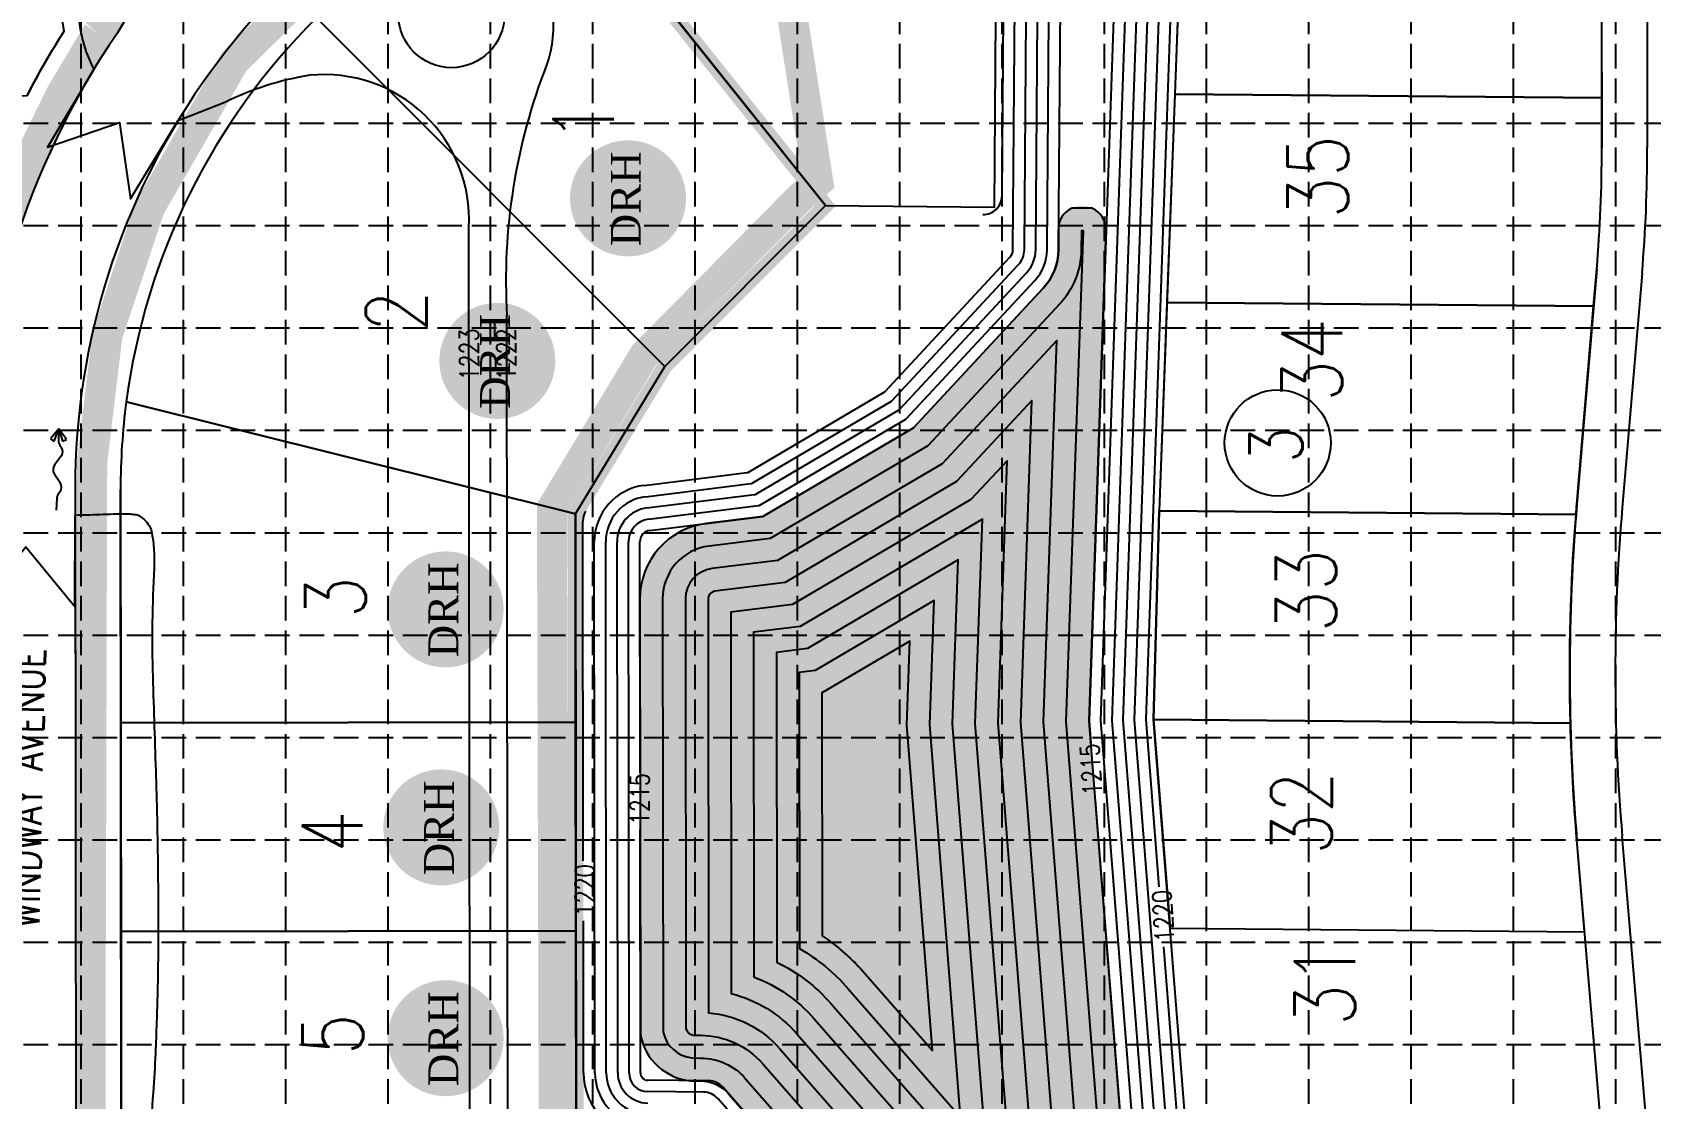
# Model space of a CAD drawing. Extents: x 4918 to 6001, y 3085 to 4816.
# Drawn here: x 5203.9 to 5630.9, y 4152.3 to 4433.5 of the extents above; entities that cross this region are included whole.
import ezdxf
from ezdxf.enums import TextEntityAlignment as Align

# ---------------------------------------------------------------- set-up
doc = ezdxf.new("R2010")
doc.units = 0
doc.header["$LTSCALE"] = 40
doc.header["$MEASUREMENT"] = 0
for name, pattern in [('HIDDEN', [0.35, 0.25, -0.1]), ('HIDDEN2', [0.175, 0.125, -0.05]), ('PROPERTY', [2.7375000000000003, 1.875, -0.1, 0.1875, -0.1, 0.1875, -0.1, 0.1875])]:
    doc.linetypes.add(name, pattern=pattern)
doc.layers.get('0').update_dxf_attribs({"linetype": 'CONTINUOUS'})
for name, color, linetype in [('area', 1, 'CONTINUOUS'), ('ARROWS', 252, 'CONTINUOUS'), ('base', 5, 'CONTINUOUS'), ('cont-int-pr', 6, 'CONTINUOUS'), ('CONT-PHASE2', 6, 'CONTINUOUS'), ('cont-pr$', 4, 'CONTINUOUS'), ('curb-pr', 3, 'CONTINUOUS'), ('curb-pr-fu', 12, 'CONTINUOUS'), ('DRAINARROW-PR', 7, 'CONTINUOUS'), ('grid', 2, 'CONTINUOUS'), ('lots-num-pr-fu', 12, 'CONTINUOUS'), ('lots-pr', 4, 'CONTINUOUS'), ('lots-pr-blk-num$', 1, 'CONTINUOUS'), ('lots-pr-blk-num-fu', 12, 'CONTINUOUS'), ('lots-pr-fu', 12, 'HIDDEN2'), ('lots-pr-num', 3, 'CONTINUOUS'), ('POND-PR-HATCH', 7, 'CONTINUOUS'), ('PROPLINE-PHASE 1', 5, 'PROPERTY'), ('rw-pr', 5, 'CONTINUOUS'), ('rw-pr-ut-fu', 12, 'CONTINUOUS'), ('SILT FENCE', 200, 'CONTINUOUS'), ('SODDED LOT', 2, 'CONTINUOUS'), ('street-name-pr$', 4, 'CONTINUOUS')]:
    doc.layers.add(name, color=color, linetype=linetype)
doc.styles.add('DRHorton', font='dutcheb.ttf')
doc.styles.add('S100', font='simplex.shx', dxfattribs={"width": 0.8, "height": 5})
doc.styles.add('S240', font='simplex.shx', dxfattribs={"width": 0.8, "height": 10})

# ---------------------------------------------------------------- blocks, each defined once
blk = doc.blocks.new('*U2')
for p, q in [((3.459291519902763e-09, 0.9210410768570796), (3.294843509138445e-09, 1.071887369261276)), ((-0.03935552548790611, 0.8326145054362541), (-0.02084044059213852, 0.8577035896881853)), ((0.03935552869953085, 0.5992811740026696), (-0.03935552548819032, 0.705939531099034)), ((-0.03935552779526574, 0.3659478402376521), (0.039355528701293, 0.4726061995586406)), ((-0.02084044420539044, 0.214183779626353), (-0.03935552779176987, 0.2392728657953853)), ((-0.05448781759650956, 0.1615770675704766), (-0.1073734865445317, 0.1360487793307357)), ((-0.1073734865445317, 0.1360487793307357), (0, 0)), ((0, 0), (-0.05448781759650956, 0.1615770675704766)), ((0.05553357722325813, 0.164177822375791), (0, 0)), ((0, 0), (-1.644195890548872e-10, 0.1508462924047649)), ((0, 0), (0.1057630912840466, 0.1337544070452168)), ((0.1057630912840466, 0.1337544070452168), (0.05553357722325813, 0.164177822375791))]:
    blk.add_line(p, q)
for centre, radius, start, end in [((-0.1066666630046601, 0.9210410768575408), 0.1066666664639516, 323.5736533133453, 359.9999999997523), ((0.0464706971105045, 0.7692770182674515), 0.1066666666131935, 143.573653372874, 216.4263466268689), ((-0.04647069392542502, 0.5359436867794611), 0.1066666666668579, 323.5736533594206, 36.42634664217348), ((0.04647069483273573, 0.3026103530188873), 0.1066666666666699, 143.5736533607184, 216.426346642444), ((-0.1066666668305784, 0.1508462924046365), 0.1066666666661588, 6.896834042118882e-11, 36.42634664145467)]:
    blk.add_arc(centre, radius, start, end)
blk = doc.blocks.new('DRHorton')
h = blk.add_hatch(color=1)
h.paths.add_polyline_path([(78.69822540696084, 25.78470422915278, 1), (40.43404856909645, 25.78470422915278, 1)])
h.paths.add_polyline_path([(42.32948281545312, 17.90510793809595), (76.50029822822269, 17.90510793809595), (76.50029822822269, 34.86907338622756), (42.32948281545312, 34.86907338622756)], flags=24)
at = {"layer": 'base', "color": 176, "style": 'DRHorton'}
blk.add_text('DRH', height=9.814143575853077, dxfattribs=at).set_placement((59.39083912051757, 21.64263810623019), align=Align.CENTER)

msp = doc.modelspace()

# ---------------------------------------------------------------- hatches: boundary and pattern name
at = {"layer": 'POND-PR-HATCH'}
h = msp.add_hatch(color=150, dxfattribs=at)
edge = h.paths.add_edge_path()
edge.add_line((5483.904778530373, 4001.192352120444), (5481.791906455123, 4001.210403958524))
edge.add_arc((5482.603431615627, 3984.626897270065), 16.60335108260644, 92.80157299274954, 187.4865686755822)
edge.add_line((5466.141616925183, 3982.463584008013), (5466.141616925184, 3893.728423847992))
edge.add_arc((5446.141616925185, 3893.728423847992), 19.99999999999918, 318.7673573605035, 359.9999999999987, ccw=False)
edge.add_line((5461.182407269881, 3880.546063444526), (5390.452650199018, 3799.84492839177))
edge.add_arc((5375.411859854321, 3813.027288795236), 19.99999999999995, 269.830794414638, 318.76735736050523, ccw=False)
edge.add_arc((5374.963299607884, 3782.754884661567), 10.27987285696752, 87.82858742281255, 174.3552667619689)
edge.add_line((5364.733274784025, 3783.766011784459), (5364.81480096473, 3711.283361881098))
edge.add_arc((5384.814788313707, 3711.305857231157), 20.00000000000026, 180.06444444444, 213.1494278836123)
edge.add_line((5368.069842431835, 3700.369368424726), (5398.650015118611, 3653.547820324453))
edge.add_arc((5415.394961000483, 3664.484309130883), 19.99999999999975, 213.1494278836091, 269.49416666668)
edge.add_line((5415.2183941515, 3644.485088542374), (5443.531401182965, 3644.235121879192))
edge.add_arc((5443.372491018881, 3626.235823349534), 18.00000000000049, 0.06444444438369601, 89.49416666668122, ccw=False)
edge.add_line((5461.372479632961, 3626.256069164569), (5461.488456738149, 3523.144064572231))
edge.add_arc((5481.488444087126, 3523.16655992227), 20.00000000000015, 180.0644444443826, 217.5342368434536)
edge.add_line((5465.628655368421, 3510.981852219659), (5466.883385449442, 3509.348677713574))
edge.add_arc((5482.743174168145, 3521.533385416187), 20.00000000000019, 217.534236843463, 259.3136500369481)
edge.add_line((5479.034523881642, 3501.88024538584), (5485.102844241087, 3500.735121603845))
edge.add_arc((5485.479388083919, 3505.442974948673), 4.722887716427364, 265.4270996784497, 352.8417229419726)
edge.add_line((5490.165464226174, 3504.854452416423), (5481.646654137694, 3732.248607654627))
edge.add_line((5481.646654137694, 3732.248607654627), (5483.808094471523, 3796.197746751542))
edge.add_line((5483.808094471523, 3796.197746751542), (5499.48599911899, 3974.361378260812))
edge.add_line((5499.48599911899, 3974.361378260812), (5499.601882787002, 3987.924948076942))
edge.add_arc((5483.943701435217, 3985.318819629636), 15.87358021144725, 9.449617136943706, 90.14049259077369)
edge = h.paths.add_edge_path()
edge.add_line((5377.548137894598, 4157.020495841559), (5380.126432219919, 4156.997732889234))
edge.add_arc((5380.038148795423, 4146.99812259498), 9.99999999999969, 41.23264263944702, 89.494166666654, ccw=False)
edge.add_line((5387.558543967777, 4153.589302796707), (5460.976335091065, 4069.821178571589))
edge.add_arc((5445.935544746359, 4056.638818168135), 19.99999999999959, 9.073396660392973, 41.232642639450376, ccw=False)
edge.add_line((5465.685287458572, 4059.792809734603), (5470.821074935846, 4027.633408175287))
edge.add_arc((5480.695946291953, 4029.210403958522), 10.00000000000033, 189.0733966603952, 270)
edge.add_line((5480.695946291953, 4019.210403958522), (5483.632529255322, 4019.210403958521))
edge.add_arc((5483.632529255323, 4029.210403958521), 10.00000000000045, 269.9999999999948, 356.5975402429835)
edge.add_line((5493.614902064626, 4028.616911670378), (5496.494600425227, 4077.052625475191))
edge.add_line((5496.494600425227, 4077.052625475191), (5482.706710713408, 4251.915823919955))
edge.add_line((5482.706710713408, 4251.915823919955), (5487.214373998422, 4381.384790197759))
edge.add_arc((5378.902387464779, 4171.796670138228), 14.83810361009401, 190.2218011538935, 264.7634201652053)
edge.add_line((5474.675172591338, 4382.83548956816), (5474.622579200853, 4376.126265911968))
edge.add_arc((5459.623040050275, 4376.243846821486), 14.99999999999939, 317.0773806760622, 359.55086940928913, ccw=False)
edge.add_line((5470.607151634029, 4366.028696665192), (5436.352192942358, 4329.19514230629))
edge.add_line((5436.352192942358, 4329.19514230629), (5396.588652579971, 4305.819544651928))
edge.add_line((5396.588652579971, 4305.819544651928), (5381.704841987028, 4303.970518854756))
edge.add_arc((5384.170501699959, 4284.123087731811), 20.00000000000021, 97.08161116217877, 180.0644444444439)
edge.add_line((5364.170514350983, 4284.100592381751), (5364.299791925766, 4169.163511907534))
edge.add_arc((5480.860855324549, 4381.384790197751), 6.353518673872713, 356.0119276877163, 526.8012240340605)
edge.add_line((5483.455040873891, 4387.184566130909), (5478.266669775207, 4387.184566130909))
msp.add_hatch(color=150, dxfattribs=at).paths.add_polyline_path([(5482.706710713408, 4251.915823919958), (5487.214373998422, 4381.384790197761, 0.2957459542866562), (5483.455040873892, 4387.184566130909), (5478.266669775207, 4387.184566130909, 0.234100031451035), (5474.675172591338, 4382.83548956816), (5474.622579200853, 4376.126265911968, -0.1874768186066045), (5470.607151634029, 4366.028696665192), (5436.35219294236, 4329.195142306291), (5396.588652579972, 4305.819544651928), (5381.704841987028, 4303.970518854756, 0.3787804555135879), (5364.170514350983, 4284.100592381751), (5364.299791925766, 4169.163511907534, 0.3372252390650899), (5377.548137894602, 4157.020495841559), (5380.126432219919, 4156.997732889234, -0.2137495212348395), (5387.558543967777, 4153.589302796708), (5460.976335091065, 4069.821178571589, -0.1412494700033303), (5465.685287458572, 4059.792809734603), (5470.821074935846, 4027.633408175287, 0.3685556797465885), (5480.69594629195, 4019.210403958522), (5483.632529255322, 4019.210403958521, 0.3969253969019759), (5493.614902064626, 4028.616911670378), (5496.494600425227, 4077.052625475194)])

# ---------------------------------------------------------------- linework, layer by layer
at = {"layer": 'area', "color": 253, "flags": 128}
for points in [[(5458.446906162942, 4487.663045779995), (5403.682820686423, 4488.146540722595, 0.09082973574513707), (5341.556359679489, 4477.332779889537), (5413.186381303523, 4387.839918832167), (5457.710798404463, 4387.446826711606)], [(5618.00441726279, 4403.08935932002), (5617.989612607103, 4416.25176519361), (5505.300596399051, 4417.246661190602), (5503.25057616183, 4362.262616711483), (5615.841377685829, 4361.268587821123), (5616.668249764065, 4371.036612749584, 0.02139684791061647)], [(5615.841377685596, 4361.268587821152), (5503.250576162063, 4362.262616711425), (5501.200555924377, 4307.278572232335), (5611.196269161352, 4306.307454562939, -0.001325068963309242), (5611.423633768274, 4309.08079016388)], [(5611.196269161119, 4306.307454562939), (5501.200555924144, 4307.278572232364), (5499.730018267226, 4252.289411683178), (5609.725731503968, 4251.318294013781, -0.02621267458353031)], [(5609.725731504201, 4251.318294013781), (5499.730018267459, 4252.289411683119), (5504.069935347237, 4197.248952450715), (5613.474814194073, 4196.283051072958), (5611.423633598308, 4220.514107639628, -0.01469409791303269)]]:
    msp.add_lwpolyline(points, format="xyb", close=True, dxfattribs=at)
at = {"layer": 'area', "color": 7, "flags": 128}
for points in [[(5206.418565974156, 4468.627865302016, 0.1296560472845367), (5144.916408573794, 4485.430913393549), (5081.942022351599, 4485.986894507561), (5056.971115803863, 4461.207618882898), (5057.021116275158, 4416.753596371786), (5202.464795075874, 4416.862891674642, -0.02182572675683469), (5212.266219135658, 4433.875188374474)], [(5341.556359679489, 4477.332779889624, 0.1074954482120512), (5278.836092878184, 4437.337393515209), (5370.759974432694, 4345.41351196096), (5413.186381303523, 4387.839918832284)], [(5370.759974432694, 4345.413511960902), (5278.836092878184, 4437.337393515209, 0.1658828358279443), (5228.646902842731, 4336.085598180642), (5347.145264666578, 4306.539821138565)], [(5347.145264666578, 4306.539821138478), (5228.646902842731, 4336.085598180642, 0.03314815564798515), (5227.137971454351, 4312.956526260259), (5227.207202785467, 4251.404883828498), (5347.207126879184, 4251.539855928848)]]:
    msp.add_lwpolyline(points, format="xyb", close=True, dxfattribs=at)
at = {"layer": 'area', "color": 253, "flags": 128}
msp.add_lwpolyline([(5617.938994169752, 4461.255204203411), (5592.911849245946, 4486.475896951179), (5507.909713064837, 4487.22635416406), (5505.300596399051, 4417.246661190602), (5617.989612607103, 4416.251765193552)], close=True, dxfattribs=at)
at = {"layer": 'area', "color": 7, "flags": 128}
for points in [[(5347.207126879184, 4251.539855928819), (5227.207202785467, 4251.404883828498), (5227.225291841482, 4235.322409306642), (5227.269064997607, 4196.404918618751), (5347.268989091324, 4196.53989071913)], [(5347.268989091091, 4196.539890719159), (5227.269064997607, 4196.404918618751), (5227.330993460077, 4141.346053392441), (5282.331574417934, 4140.860470505333), (5347.332261005002, 4140.286599820643)]]:
    msp.add_lwpolyline(points, close=True, dxfattribs=at)
at = {"layer": 'cont-int-pr', "color": 43, "flags": 128}
msp.add_lwpolyline([(5212.623527497364, 4478.90136128649, 0.004408921161620939), (5212.482231802616, 4478.122098758704, 0.03376133326842817), (5212.471580270188, 4478.019108349303, 0.08879386946005735), (5213.38134733527, 4471.635556649441, -0.05557151550351957), (5215.495380046009, 4461.601975832635, -0.0001645758503376829), (5215.531815556511, 4461.224793771911, -0.0004536882978016828), (5215.544863378365, 4461.087954366383, -0.04325594997806564), (5215.630001184385, 4450.02924718564, 0.04541215589392189), (5215.756456042129, 4439.49405292024, 0.0006841095089635548), (5215.793849834292, 4439.13625427771, 0.001152226573073028), (5215.816831659221, 4438.923901892719, 0.02277733504857009), (5216.645093642581, 4433.645861455549, 0.02474620498866118), (5217.865098404346, 4428.881566459366, 0.001684511788898126), (5218.042983383959, 4428.313635776842, 0.0264318186085237), (5218.056345248387, 4428.278110798099), (5219.684270017248, 4424.559148166168), (5220.064698277841, 4423.690067166643)], format="xyb", dxfattribs=at)
for points, elevation in [([(5316.488882332062, 4479.3858856182), (5335.207122086392, 4452.957781894141, -0.252663322731997), (5339.546048687912, 4424.881222719442, 0.1080155421654275), (5329.086455441013, 4358.815337696194, -2.194012217969406)], 1222), ([(5215.10704026753, 4306.208694585075, 2.23802453676576e-05), (5215.179163535409, 4306.209698394789, 0.0003301184897265082), (5215.184053050853, 4306.209769894745, 0.004411065693595406), (5218.991710118006, 4306.30156891038, -0.00234695134705896), (5226.147280889077, 4306.503642727815, -0.01450764152365965), (5229.554608012761, 4306.484988871494, -0.02903813832555893), (5231.250743297988, 4306.327565603306, -0.0994360973101779), (5231.917563197774, 4306.085042342833, -0.04166440851149683), (5233.274520035349, 4305.094979937939, -0.0723583824490282), (5234.672772788452, 4303.477139596149, -0.09279406674988158), (5235.298296772713, 4301.925454315401, -0.0635917421105159), (5235.988852752024, 4292.233094435167, 0.02150310107085823), (5235.619900686777, 4263.601821676435, 0.0008199692355438571), (5236.462798138648, 4237.066049716334, -0.002599835903186859), (5236.698849663389, 4228.695917004542, -0.003299259202332577), (5237.028554581299, 4208.588879336243, -0.003997270214702559), (5237.058481605963, 4191.990682716007, -0.004940430432428046), (5236.873074484922, 4180.45582370296, -0.00352187550427075), (5236.33919114637, 4164.281821748231, -0.009155459412662338), (5235.726688679389, 4153.796853530643, 0.007234524997105123), (5234.900610227182, 4140.531376031992, 0.02169692878446883)], 1224)]:
    msp.add_lwpolyline(points, format="xyb", dxfattribs=dict(at, elevation=elevation))
for points, elevation in [([(5220.064698277841, 4423.690067166643), (5207.89455614713, 4403.231815547163), (5226.817020885087, 4409.759358174935), (5229.786414660992, 4389.595377885193), (5242.289591605958, 4410.197323483713)], 1223), ([(5189.145460786683, 4306.276599521877), (5189.296962853066, 4282.472619477952), (5202.124709516934, 4297.838731544582), (5215.08599249202, 4282.109505747956), (5215.145372148695, 4306.208594324455)], 1224)]:
    msp.add_lwpolyline(points, dxfattribs=dict(at, elevation=elevation))
at = {"layer": 'cont-int-pr', "color": 43, "elevation": 1223}
msp.add_lwpolyline([(5265.021466547575, 4042.921085478782), (5311.841303625553, 4080.207149826763, 0.2287150923331019), (5319.382018993016, 4095.874566793314), (5319.061479362933, 4382.063607501106, 0.4595795457121534), (5277.100627183695, 4422.197768806506, 0.07516855689530787), (5254.692633371865, 4415.052277056914), (5254.679036378795, 4415.04691656174), (5243.671456241464, 4410.738226171581), (5242.289591350513, 4410.197323638794)], format="xyb", dxfattribs=at)
at = {"layer": 'cont-int-pr', "color": 43, "elevation": 1222}
msp.add_lwpolyline([(5329.340065619419, 4133.337612452952), (5329.086455441012, 4358.815337696194)], dxfattribs=at)
at = {"layer": 'CONT-PHASE2', "color": 5, "flags": 128}
for points, elevation in [([(5490.920007342608, 4487.817877174625), (5482.706710713408, 4251.915823919955)], 1215), ([(5493.918190705354, 4487.713490760996), (5485.71082381114, 4251.981751172294)], 1216), ([(5496.916374068101, 4487.609104347367), (5488.714936908873, 4252.047678424633)], 1217), ([(5491.719050006605, 4252.113605676972), (5499.914557430847, 4487.504717933738)], 1218), ([(5494.723163104338, 4252.179532929311), (5502.912740793593, 4487.400331520109)], 1219), ([(5497.72727620207, 4252.24546018165), (5505.909251907989, 4487.247914840771)], 1220), ([(5459.734276423847, 4390.434027414599), (5460.299499398117, 4462.538284526842)], 1220), ([(5462.62294788039, 4376.220330639582), (5463.299407228233, 4462.514768344939)], 1219), ([(5465.622855710506, 4376.196814457679), (5466.299315058348, 4462.491252163035)], 1218), ([(5468.622763540621, 4376.173298275775), (5469.299222888463, 4462.467735981131)], 1217), ([(5471.622671370737, 4376.149782093872), (5472.299130718578, 4462.444219799228)], 1216), ([(5474.622579200853, 4376.126265911968), (5475.299038548694, 4462.420703617324)], 1215), ([(5428.858613173605, 4338.758357938325), (5461.819862367025, 4374.200816790227)], 1219), ([(5430.756887144606, 4336.39430586699), (5464.016684683776, 4372.157786758969)], 1218), ([(5432.655161115606, 4334.030253795654), (5466.213507000526, 4370.11475672771)], 1217), ([(5434.553435086606, 4331.666201724317), (5468.410329317278, 4368.071726696451)], 1216), ([(5436.352192942358, 4329.19514230629), (5470.607151634028, 4366.028696665193)], 1215), ([(5392.824859810266, 4317.526866597691), (5428.633122080919, 4338.577294298852)], 1219), ([(5393.810377298559, 4314.626236844848), (5430.531396051921, 4336.213242227517)], 1218), ([(5394.795894786852, 4311.725607092005), (5432.429670022921, 4333.849190156181)], 1217), ([(5395.781412275147, 4308.824977339161), (5434.32794399392, 4331.485138084844)], 1216), ([(5396.588652579971, 4305.819544651928), (5436.352192942358, 4329.19514230629)], 1215), ([(5365.304355900728, 4314.025320453428), (5392.441359783015, 4317.396568691436)], 1219), ([(5365.674204857668, 4311.048205784987), (5393.426877271308, 4314.495938938593)], 1218), ([(5366.044053814608, 4308.071091116544), (5394.412394759601, 4311.59530918575)], 1217), ([(5366.413902771547, 4305.093976448104), (5395.397912247896, 4308.694679432906)], 1216), ([(5349.248186971286, 4215.035599633226), (5349.147472206146, 4304.578283936701)], 1220), ([(5366.783751728487, 4302.116861779662), (5396.588652579971, 4305.819544651928)], 1215), ([(5352.31109891456, 4159.104035413327), (5352.153610173695, 4299.122875598676)], 1219), ([(5355.311097016909, 4159.107409715836), (5355.153608276041, 4299.126249901185)], 1218), ([(5358.311095119254, 4159.110784018345), (5358.153606378388, 4299.129624203693)], 1217), ([(5361.3110932216, 4159.114158320855), (5361.153604480734, 4299.132998506203)], 1216), ([(5364.221996699455, 4238.329074473359), (5364.15360258308, 4299.136372808712)], 1215), ([(5482.706710713408, 4251.915823919955), (5483.167823698029, 4246.06781577509)], 1215), ([(5485.71082381114, 4251.981751172294), (5499.501623434534, 4077.081648135475)], 1216), ([(5488.714936908873, 4252.047678424633), (5502.508646443842, 4077.110670795758)], 1217), ([(5505.515669453148, 4077.139693456044), (5491.719050006605, 4252.113605676972)], 1218), ([(5508.522692462456, 4077.168716116326), (5494.723163104338, 4252.179532929311)], 1219), ([(5501.204863189, 4208.141395229413), (5497.72727620207, 4252.24546018165)], 1220), ([(5484.352641611664, 4231.041509771551), (5496.494600425227, 4077.052625475191)], 1215), ([(5364.311091323948, 4159.117532623363), (5364.238956454318, 4223.250630182059)], 1215), ([(5349.311100812213, 4159.100661110819), (5349.266004091323, 4199.194895914877)], 1220), ([(5511.529715471764, 4077.197738776614), (5502.449577110907, 4192.355465541652)], 1220), ([(5382.36617544252, 4156.977958898462), (5366.293433373946, 4157.119860099519)], 1215), ([(5380.995844481611, 4153.989940204649), (5366.266948346597, 4154.119977011243)], 1216)]:
    msp.add_lwpolyline(points, dxfattribs=dict(at, elevation=elevation))
for points, elevation in [([(5454.690288328075, 4385.473415903977, 0.414503453730788), (5459.734276423847, 4390.434027414599)], 1220), ([(5461.819862367025, 4374.200816790227, 0.1874768186065947), (5462.62294788039, 4376.220330639582)], 1219), ([(5464.016684683776, 4372.157786758969, 0.1874768186065947), (5465.622855710506, 4376.196814457679)], 1218), ([(5466.213507000527, 4370.114756727709, 0.1874768186065947), (5468.622763540621, 4376.173298275775)], 1217), ([(5468.410329317278, 4368.07172669645, 0.1874768186065947), (5471.622671370736, 4376.149782093871)], 1216), ([(5470.607151634029, 4366.028696665192, 0.1874768186065947), (5474.622579200853, 4376.126265911968)], 1215), ([(5428.633122080919, 4338.577294298852, 0.07267914126207355), (5428.858613173605, 4338.758357938325)], 1219), ([(5430.531396051921, 4336.213242227517, 0.07267914126207711), (5430.756887144606, 4336.39430586699)], 1218), ([(5432.429670022921, 4333.849190156181, 0.07267914126207778), (5432.655161115606, 4334.030253795654)], 1217), ([(5434.32794399392, 4331.485138084844, 0.07267914126206908), (5434.553435086606, 4331.666201724317)], 1216), ([(5392.441359783015, 4317.396568691436, 0.102317716581353), (5392.824859810266, 4317.526866597691)], 1219), ([(5365.304355900728, 4314.025320453429, 0.3787804555135843), (5352.153610173694, 4299.122875598676)], 1219), ([(5393.426877271308, 4314.495938938593, 0.102317716581353), (5393.810377298559, 4314.626236844848)], 1218), ([(5365.674204857668, 4311.048205784987, 0.3787804555135843), (5355.15360827604, 4299.126249901185)], 1218), ([(5394.412394759601, 4311.59530918575, 0.1023177165813454), (5394.795894786852, 4311.725607092005)], 1217), ([(5395.397912247896, 4308.694679432906, 0.102317716581353), (5395.781412275147, 4308.824977339161)], 1216), ([(5349.874157065161, 4307.179828562053, 0.1376141734643044), (5349.147472206146, 4304.578283936701)], 1220), ([(5366.044053814608, 4308.071091116545, 0.3787804555135843), (5358.153606378387, 4299.129624203693)], 1217), ([(5366.413902771547, 4305.093976448104, 0.3787804555135843), (5361.153604480734, 4299.132998506203)], 1216), ([(5366.783751728487, 4302.116861779662, 0.3787804555135843), (5364.15360258308, 4299.136372808712)], 1215), ([(5476.431078470888, 4019.210403958522), (5488.344088266169, 4019.210403958521, 0.3969253969019871), (5493.335274670821, 4023.91365781445), (5496.494600425227, 4077.052625475191), (5482.706710713408, 4251.915823919955)], 1215), ([(5349.311100812213, 4159.100661110819, 0.4113013259053681), (5366.161008237203, 4142.120444658137)], 1220), ([(5352.311098914562, 4159.104035413327, 0.4113013259053646), (5366.187493264551, 4145.120327746413)], 1219), ([(5355.311097016908, 4159.107409715836, 0.4113013259053646), (5366.2139782919, 4148.12021083469)], 1218), ([(5358.311095119255, 4159.110784018345, 0.4113013259053646), (5366.240463319249, 4151.120093922966)], 1217), ([(5361.311093221601, 4159.114158320855, 0.4113013259053646), (5366.266948346598, 4154.119977011242)], 1216), ([(5364.311091323948, 4159.117532623363, 0.4113013259053646), (5366.293433373946, 4157.119860099519)], 1215), ([(5386.082231316449, 4155.273743852198, 0.2137495212348183), (5382.36617544252, 4156.977958898462)], 1215), ([(5471.493642792834, 4023.421906066903), (5465.003434064312, 4064.062456250861, 0.141249470003278), (5463.826195972436, 4066.569548460107), (5386.082231316449, 4155.273743852198)], 1215), ([(5384.71190035554, 4152.285725158385, 0.2137495212348119), (5380.995844481611, 4153.989940204649)], 1216), ([(5471.010794227391, 4007.421906066903), (5462.177343336333, 4062.73542821264, 0.1412494700033217), (5461.000105244457, 4065.242520421886), (5384.71190035554, 4152.285725158385)], 1216)]:
    msp.add_lwpolyline(points, format="xyb", dxfattribs=dict(at, elevation=elevation))
for points, elevation in [([(5476.698484517941, 4251.78396941528), (5481.203767410387, 4381.184566130909), (5480.662415400545, 4381.184566130909), (5480.622394861084, 4376.079233548162, -0.1874768186065981), (5475.000796267531, 4361.942636602675), (5440.148740884362, 4324.467038163621), (5398.559687556557, 4300.01828514624), (5382.444539900907, 4298.016289517873, 0.3787804555135798), (5370.170510555676, 4284.107340986769), (5370.299110315207, 4169.772887118631, 0.3159034586997335), (5377.88093480665, 4163.017791514511), (5380.179402274616, 4162.997499065787, -0.2137495212348425), (5392.070781071188, 4157.544010917744), (5465.488572194477, 4073.775886692626, -0.141249470003328), (5471.610210272236, 4060.739007204544), (5476.74599774951, 4028.579605645228, 0.3685556797466232), (5480.695946291952, 4025.210403958522), (5483.632529255324, 4025.210403958521, 0.3969253969019511), (5487.625478379045, 4028.973007043264), (5490.480554406612, 4076.994580154626)], 1214), ([(5470.690258322475, 4251.652114910609), (5474.193211068746, 4352.263815985835), (5443.945288826365, 4319.73893402095), (5400.530722533142, 4294.217025640553), (5383.184237814787, 4292.06206018099, 0.3787804555136045), (5376.170506760369, 4284.114089591788), (5376.298106646765, 4170.668594997756, 0.2458260009732957), (5378.344531979251, 4169.013932392968), (5380.232372329314, 4168.997265242339, -0.2137495212348566), (5396.583018174601, 4161.498719038781), (5470.00080929789, 4077.730594813662, -0.1412494700033272), (5477.5351330859, 4061.685204674485), (5481.92532693161, 4034.194579832206), (5484.466508387997, 4076.936534834057)], 1213), ([(5464.682032127008, 4251.520260405939), (5467.637393388231, 4336.404055684054), (5447.741836768368, 4315.01082987828), (5402.501757509726, 4288.415766134866), (5383.923935728666, 4286.107830844107, 0.3787804555135489), (5382.170502965062, 4284.120838196806), (5382.293343044325, 4174.907155163303, -0.1950487500016135), (5401.095255278013, 4165.453427159818), (5474.513046401302, 4081.685302934699, -0.04357322086718985), (5478.421263770601, 4076.353737885901), (5478.452462369382, 4076.878489513488)], 1212), ([(5458.673805931541, 4251.388405901267), (5461.081575707715, 4320.544295382271), (5451.53838471037, 4310.282725735609), (5404.472792486311, 4282.614506629179), (5388.174478409262, 4280.589756113128), (5388.287638649254, 4179.982147776142, -0.1526884776440721), (5405.607492381425, 4169.408135280854), (5471.023072903865, 4094.770361634683)], 1211), ([(5452.665579736075, 4251.256551396596), (5454.539776635644, 4305.087177121191), (5406.443827462896, 4276.813247123492), (5394.180443473215, 4275.289758685101), (5394.28270057446, 4184.375826438507, -0.1223666323888264), (5410.119729484837, 4173.362843401891), (5463.620718668995, 4112.319362801673)], 1210), ([(5446.657353540608, 4251.124696891924), (5448.163309314883, 4294.378712337923), (5408.41486243948, 4271.011987617805), (5400.186408537168, 4269.989761257075), (5400.278283887264, 4188.305953952535, -0.09921084743097974), (5414.631966588249, 4177.317551522928), (5456.218364434126, 4129.868363968665)], 1209), ([(5440.649127345141, 4250.992842387252), (5441.786841994123, 4283.670247554655), (5410.385897416065, 4265.210728112118), (5406.192373601121, 4264.689763829049), (5406.274251622956, 4191.89430181352, -0.08075016621873372), (5419.144203691661, 4181.272259643964), (5448.816010199256, 4147.417365135657)], 1208), ([(5434.640901149674, 4250.860987882582), (5435.410374673363, 4272.961782771387), (5412.356932392649, 4259.409468606431), (5412.198338665075, 4259.389766401023), (5412.270517986898, 4195.217147640128, -0.06557112500351012), (5423.656440795074, 4185.226967765001), (5441.413655964387, 4164.966366302649)], 1207)]:
    msp.add_lwpolyline(points, format="xyb", close=True, dxfattribs=dict(at, elevation=elevation))
at = {"layer": 'curb-pr', "color": 7, "flags": 128}
for points in [[(5337.40219960559, 4488.590797214084, 0.3143904557691763), (5215.137979044863, 4312.943029050093), (5215.233373319548, 4228.130644310051)], [(5226.399679440176, 4433.507386792398, 0.151546778995572), (5189.137995491214, 4312.91378509578), (5189.33330984116, 4139.265252506, -0.03728565399340415), (5184.013399195986, 4066.928993850923, 0.07467512285572109), (5184.218205875268, 3884.841098603292, -0.03728565401343404), (5189.700825900576, 3812.516990305965), (5189.859129545097, 3671.773642109056, 0.1529682248062898), (5228.065701845808, 3550.290973382725)], [(5215.137979044863, 4312.943029050093), (5215.333293394817, 4139.294496459181, -0.03728565399340437), (5209.729362875373, 4063.09634306593, 0.01608176716087694), (5205.368098957743, 4025.598890408285, 0.6358306119599015), (5252.473256384706, 3998.520329251168, 0.04142649103834407), (5259.109616921441, 4004.039874059265, -0.5134430448954661), (5323.161336737276, 3992.906331061948)]]:
    msp.add_lwpolyline(points, format="xyb", dxfattribs=at)
at = {"layer": 'curb-pr', "color": 7}
msp.add_arc((5201.647822918654, 4450.458658093925), 29.99999999999971, 325.5947659241579, 57.28139009350291, dxfattribs=at)
at = {"layer": 'curb-pr-fu', "color": 253}
for p, q in [((5629.930912691219, 4468.446969200293), (5630.004409672278, 4403.102856525005)), ((5628.625484959273, 4370.024423791259), (5623.380868634493, 4308.068597319059)), ((5630.885851780236, 4132.86824880385), (5623.380868779081, 4221.526296769578))]:
    msp.add_line(p, q, dxfattribs=at)
at = {"layer": 'curb-pr-fu', "color": 253, "flags": 128}
msp.add_lwpolyline([(5482.706710713408, 4251.91582391995), (5487.214373998422, 4381.384790197761, 0.2957459542866562), (5483.455040873892, 4387.184566130909), (5478.266669775207, 4387.184566130909, 0.234100031451035), (5474.675172591338, 4382.835489568159), (5474.622579200853, 4376.126265911967, -0.1874768186066045), (5470.607151634029, 4366.028696665191), (5436.35219294236, 4329.195142306291), (5396.588652579972, 4305.819544651928), (5381.704841987028, 4303.970518854756, 0.3787804555135879), (5364.170514350983, 4284.10059238175), (5364.299791925766, 4169.163511907534, 0.3372252390650899), (5377.548137894602, 4157.020495841558), (5380.126432219919, 4156.997732889233, -0.2137495212348395), (5387.558543967777, 4153.589302796707), (5460.976335091065, 4069.821178571589, -0.1412494700033303), (5465.685287458572, 4059.792809734603), (5470.821074935846, 4027.633408175287, 0.3685556797465885), (5480.69594629195, 4019.210403958522), (5483.632529255322, 4019.210403958521, 0.3969253969019759), (5493.614902064626, 4028.616911670378), (5496.494600425227, 4077.052625475194)], format="xyb", close=True, dxfattribs=at)
at = {"layer": 'curb-pr-fu', "color": 253}
for centre, radius, start, end in [((5243.004654469485, 4402.66757150133), 387, 355.1613965266581, 0.06444444423062079), ((6134.552667179662, 4264.797447898472), 513, 175.1613965266581, 184.8386036750136)]:
    msp.add_arc(centre, radius, start, end, dxfattribs=at)
at = {"layer": 'grid', "color": 253, "linetype": 'HIDDEN', "ltscale": 0.65}
for p, q in [((5216.733049980716, 3113.553477634871), (5216.733049980716, 4787.553477646653)), ((5243.733049980906, 3113.553477634871), (5243.733049980906, 4787.553477646653)), ((5270.733049981096, 3113.553477634871), (5270.733049981096, 4787.553477646653)), ((5297.733049981285, 3113.553477634871), (5297.733049981286, 4787.553477646653)), ((5324.733049981476, 3113.553477634871), (5324.733049981476, 4787.553477646653)), ((5351.733049981665, 3113.553477634871), (5351.733049981665, 4787.553477646653)), ((5378.733049981855, 3113.553477634871), (5378.733049981856, 4787.553477646653)), ((5405.733049982045, 3113.553477634871), (5405.733049982045, 4787.553477646653)), ((5432.733049982236, 3113.553477634871), (5432.733049982236, 4787.553477646653)), ((5459.733049982426, 3113.553477634871), (5459.733049982426, 4787.553477646653)), ((5486.733049982616, 3113.553477634871), (5486.733049982616, 4787.553477646653)), ((5513.733049982806, 3113.553477634871), (5513.733049982806, 4787.553477646653)), ((5540.733049982996, 3113.553477634871), (5540.733049982996, 4787.553477646653)), ((5567.733049983186, 3113.553477634871), (5567.733049983186, 4787.553477646653)), ((5594.733049983376, 3113.553477634871), (5594.733049983376, 4787.553477646653)), ((5621.733049983566, 3113.553477634871), (5621.733049983566, 4787.553477646653)), ((4946.733049978815, 4409.553477643993), (5891.852299346259, 4409.553477643992)), ((4946.733049978815, 4382.553477643802), (5891.852299346259, 4382.553477643802)), ((4946.733049978815, 4355.553477643612), (5891.852299346259, 4355.553477643612)), ((4946.733049978815, 4328.553477643422), (5891.852299346259, 4328.553477643422)), ((4946.733049978815, 4301.553477643232), (5891.852299346259, 4301.553477643232)), ((4946.733049978815, 4274.553477643042), (5891.852299346259, 4274.553477643042)), ((4946.733049978815, 4247.553477642852), (5891.852299346259, 4247.553477642852)), ((4946.733049978815, 4220.553477642662), (5891.852299346259, 4220.553477642662)), ((4946.733049978815, 4193.553477642472), (5891.852299346259, 4193.553477642472)), ((4946.733049978815, 4166.553477642282), (5891.852299346259, 4166.553477642282))]:
    msp.add_line(p, q, dxfattribs=at)
at = {"layer": 'lots-pr', "color": 7}
for p, q in [((5413.186381303756, 4387.839918832167), (5341.556359679499, 4477.332779889612)), ((5370.759974432462, 4345.41351196096), (5278.836092878203, 4437.337393515219)), ((5370.759974432462, 4345.41351196096), (5413.186381303756, 4387.839918832167)), ((5347.145264666346, 4306.539821138507), (5370.759974432462, 4345.41351196096)), ((5347.145264666346, 4306.539821138507), (5228.646902842678, 4336.085598180654)), ((5347.145264666346, 4306.539821138507), (5347.332261005234, 4140.286599820607)), ((5347.207126879184, 4251.539855928819), (5227.207202785325, 4251.404883828469)), ((5347.26898909179, 4196.539890719159), (5227.269064997942, 4196.404918618781))]:
    msp.add_line(p, q, dxfattribs=at)
at = {"layer": 'lots-pr-blk-num$', "color": 7}
msp.add_circle((5314.445875193685, 4438.188756863995), 14, dxfattribs=at)
at = {"layer": 'lots-pr-blk-num-fu', "color": 253}
msp.add_circle((5532.473490291559, 4325.219971939008), 14, dxfattribs=at)
at = {"layer": 'lots-pr-fu', "color": 253, "linetype": 'Continuous'}
for p, q in [((5507.909713064837, 4487.22635416406), (5501.200555924377, 4307.278572232364)), ((5505.300596399051, 4417.246661190602), (5617.989612607103, 4416.251765193581)), ((5503.250576161365, 4362.262616711483), (5615.841377685829, 4361.268587821123)), ((5501.200555924377, 4307.278572232364), (5611.196269161119, 4306.307454562939)), ((5499.730018267226, 4252.289411683207), (5609.725731503968, 4251.318294013781)), ((5517.089686587038, 4032.127574753209), (5499.730018267226, 4252.289411683207)), ((5504.069935347237, 4197.248952450773), (5613.474814194073, 4196.2830510729))]:
    msp.add_line(p, q, dxfattribs=at)
at = {"layer": 'lots-pr-fu', "color": 7, "linetype": 'Continuous'}
msp.add_line((5499.730018267226, 4252.289411683207), (5501.200555924377, 4307.278572232364), dxfattribs=at)
at = {"layer": 'PROPLINE-PHASE 1', "color": 7, "linetype": 'Continuous', "const_width": 4, "flags": 128}
msp.add_lwpolyline([(5428.481653289407, 3278.650037301617), (5428.236222254887, 3446.942342419145, -0.01527489954716595), (5438.905719088549, 3446.28161715036), (5443.518899257579, 3496.068348000336), (5443.371366195665, 3627.23587225234), (5395.252825758704, 3627.660695761082), (5380.804619543863, 3649.782460382228), (5366.495418865819, 3671.691392509128), (5347.82717263564, 3700.274494304107), (5347.765307358517, 3755.277183958377), (5347.703442081627, 3810.279873612659), (5376.768167903349, 3810.023270259931), (5397.907976703758, 3834.143338469427), (5449.141616925182, 3892.599822557288), (5449.141616925182, 4057.53229552483), (5376.84070988663, 4140.026078976084), (5347.332261005234, 4140.286599820608), (5347.145264666346, 4306.539821138507), (5370.759974432462, 4345.41351196096), (5413.186381303734, 4387.839918832145), (5341.556359679499, 4477.332779889612), (5324.247359371408, 4524.241185408608, 0.03929857172452049), (5292.891063695591, 4509.783656101436), (5292.848154497505, 4685.354263782086)], format="xyb", dxfattribs=at)
at = {"layer": 'rw-pr', "color": 7}
for p, q in [((5227.225291841482, 4235.322409306642), (5227.137971454351, 4312.956526260114)), ((5227.33328580419, 4139.307993671118), (5227.225291841482, 4235.322409306642))]:
    msp.add_line(p, q, dxfattribs=at)
for radius, start, end in [(175, 134.7957464622797, 172.470227469851), (225, 147.5514902704111, 152.5527843397117), (175, 172.470227469851, 180.0644444442306)]:
    msp.add_arc((5402.137860757815, 4313.153360573127), radius, start, end, dxfattribs=at)
at = {"layer": 'rw-pr-ut-fu', "color": 253}
for p, q in [((5617.938994169286, 4461.255204203702), (5618.00441726279, 4403.089359314985)), ((5616.668249909817, 4371.036614471483), (5611.423633585036, 4309.080787999283)), ((5618.928616726822, 4131.856058169436), (5611.423633725666, 4220.514106135164))]:
    msp.add_line(p, q, dxfattribs=at)
for centre, radius, start, end in [((5243.004654469485, 4402.66757150133), 375, 355.1613965266581, 0.06444444423062079), ((6134.552667179662, 4264.797447898472), 525, 175.1613965266581, 184.8386036750136)]:
    msp.add_arc(centre, radius, start, end, dxfattribs=at)
at = {"layer": 'SILT FENCE', "const_width": 8, "flags": 128}
msp.add_lwpolyline([(5359.990448449277, 4659.621564943369), (5363.937197584008, 4579.320468629318), (5374.461861943289, 4550.359414458439), (5402.417997820906, 4450.641249594471), (5411.219389776185, 4394.0793337374), (5406.129755264182, 4389.632065002836), (5365.328363602284, 4348.39331047749), (5341.005292340576, 4308.001937187699), (5341.510706119209, 4134.873754840957), (5375.666510704815, 4134.096994619365), (5443.575736912607, 4054.761474117438), (5443.038382713865, 4029.294242245035), (5329.420075924959, 3995.097673586486)], dxfattribs=at)
at = {"layer": 'SODDED LOT', "const_width": 8, "flags": 128}
for points in [[(5024.297153546243, 4432.400703238577), (5035.422754459726, 4466.752754892874), (5035.74062796975, 4471.841942072152), (5040.190867314683, 4483.928775263712), (5045.912605802013, 4489.0179678993), (5054.495213533007, 4493.15293930285), (5067.210184547758, 4493.471009409323), (5147.74649459197, 4493.481059931438), (5173.176439172626, 4489.982239653451), (5191.295275164684, 4483.938825785826), (5212.592856461582, 4474.078516077432, -0.476593390809624), (5221.074520219506, 4433.400479198699, 0.149857512744629), (5184.776990561507, 4308.899030859186), (5184.615033242805, 4119.376466303896), (5183.140686921203, 4095.860918148421), (5174.680371201256, 4038.332176984349, 0.05514792603391598), (5184.370260435479, 3842.748110895415), (5184.982644007655, 3758.658857122775)], [(5336.616622492359, 4483.281542373536), (5315.610086793516, 4474.065186313303), (5288.786356161719, 4456.925990575336), (5257.12374117383, 4425.814124672026), (5234.84219594776, 4387.297484766169), (5223.636787353586, 4353.561772377613), (5219.612700053073, 4320.102138337555), (5219.184810674301, 4171.481695836193), (5219.184810674301, 4111.328180614258), (5212.360870026907, 4051.499823244846), (5209.436324035167, 4023.536564393737, 0.5551772370789132), (5246.805516015441, 3999.800313974964), (5264.352786863577, 4014.107095796732, -0.4734875570007374), (5327.63312422173, 3992.272156445506, -0.4163292948884619)]]:
    msp.add_lwpolyline(points, format="xyb", dxfattribs=at)

# ---------------------------------------------------------------- block references
at = {"layer": 'ARROWS', "xscale": 0.7999999999999545, "yscale": 0.7999999999999545, "zscale": 0.8, "rotation": 90}
for p in [(5381.680909524511, 4342.079973876617), (5347.180894470293, 4299.212315013049), (5333.543234705825, 4233.66827519187), (5332.393895402044, 4176.165119633792), (5333.543234705825, 4120.578730665879)]:
    msp.add_blockref('DRHorton', p, dxfattribs=at)
at = {"layer": 'DRAINARROW-PR', "color": 7, "xscale": 20, "yscale": 20, "zscale": 20, "rotation": 178.2208669081821}
msp.add_blockref('*U2', (5210.848719289678, 4328.945749905729), dxfattribs=at)

# ---------------------------------------------------------------- texts
at = {"layer": 'CONT-PHASE2', "color": 5, "style": 'S100', "width": 0.8}
for s, rotation, p in [('1215', 93.69572508133686, (5486.159179806067, 4232.410968016408)), ('1215', 90, (5366.625468486724, 4224.431146459787)), ('1220', 90, (5352.121738038342, 4200.361612028735)), ('1220', 93.69572508133686, (5505.190042258107, 4193.785248160723))]:
    msp.add_text(s, height=5, rotation=rotation, dxfattribs=at).set_placement(p)
at = {"layer": 'cont-pr$', "color": 43, "style": 'S100', "width": 0.8}
for s, p in [('1223', (5321.674858716065, 4341.737011288821, -1.999999999999773)), ('1222', (5331.497078140873, 4341.767110218502))]:
    msp.add_text(s, height=5, rotation=90.56155862117173, dxfattribs=at).set_placement(p)
at = {"layer": 'lots-num-pr-fu', "color": 253, "style": 'S100', "width": 0.8}
for s, p in [('35', (5551.101140931765, 4384.454484024045)), ('34', (5549.507421359704, 4336.054865632981)), ('33', (5547.943075412237, 4275.27703506286)), ('32', (5546.747417819272, 4216.616699506023)), ('31', (5552.91498633712, 4171.464312787477))]:
    msp.add_text(s, height=16, rotation=89.99999999999994, dxfattribs=at).set_placement(p)
at = {"layer": 'lots-pr-blk-num-fu', "color": 253, "style": 'S100', "width": 0.8}
msp.add_text('3', height=14, rotation=89.99999999999999, dxfattribs=at).set_placement((5539.022801178014, 4319.902467253947, 1338.345636))
at = {"layer": 'lots-pr-num', "color": 7, "style": 'S100', "width": 0.8}
for s, p in [('1', (5357.322766028163, 4404.616494573846)), ('2', (5307.882355748261, 4354.447994508013)), ('3', (5291.831253362405, 4278.997329537484)), ('4', (5290.975362765654, 4217.156741285715)), ('5', (5291.160332926833, 4163.782438198094))]:
    msp.add_text(s, height=16, rotation=89.99999999999994, dxfattribs=at).set_placement(p)
at = {"layer": 'street-name-pr$', "color": 7, "style": 'S240', "width": 0.8}
msp.add_text('WINDWAY AVENUE', height=8, rotation=88.74671897336613, dxfattribs=at).set_placement((5205.667821178699, 4197.248804962916))

doc.saveas('drawing.dxf')
